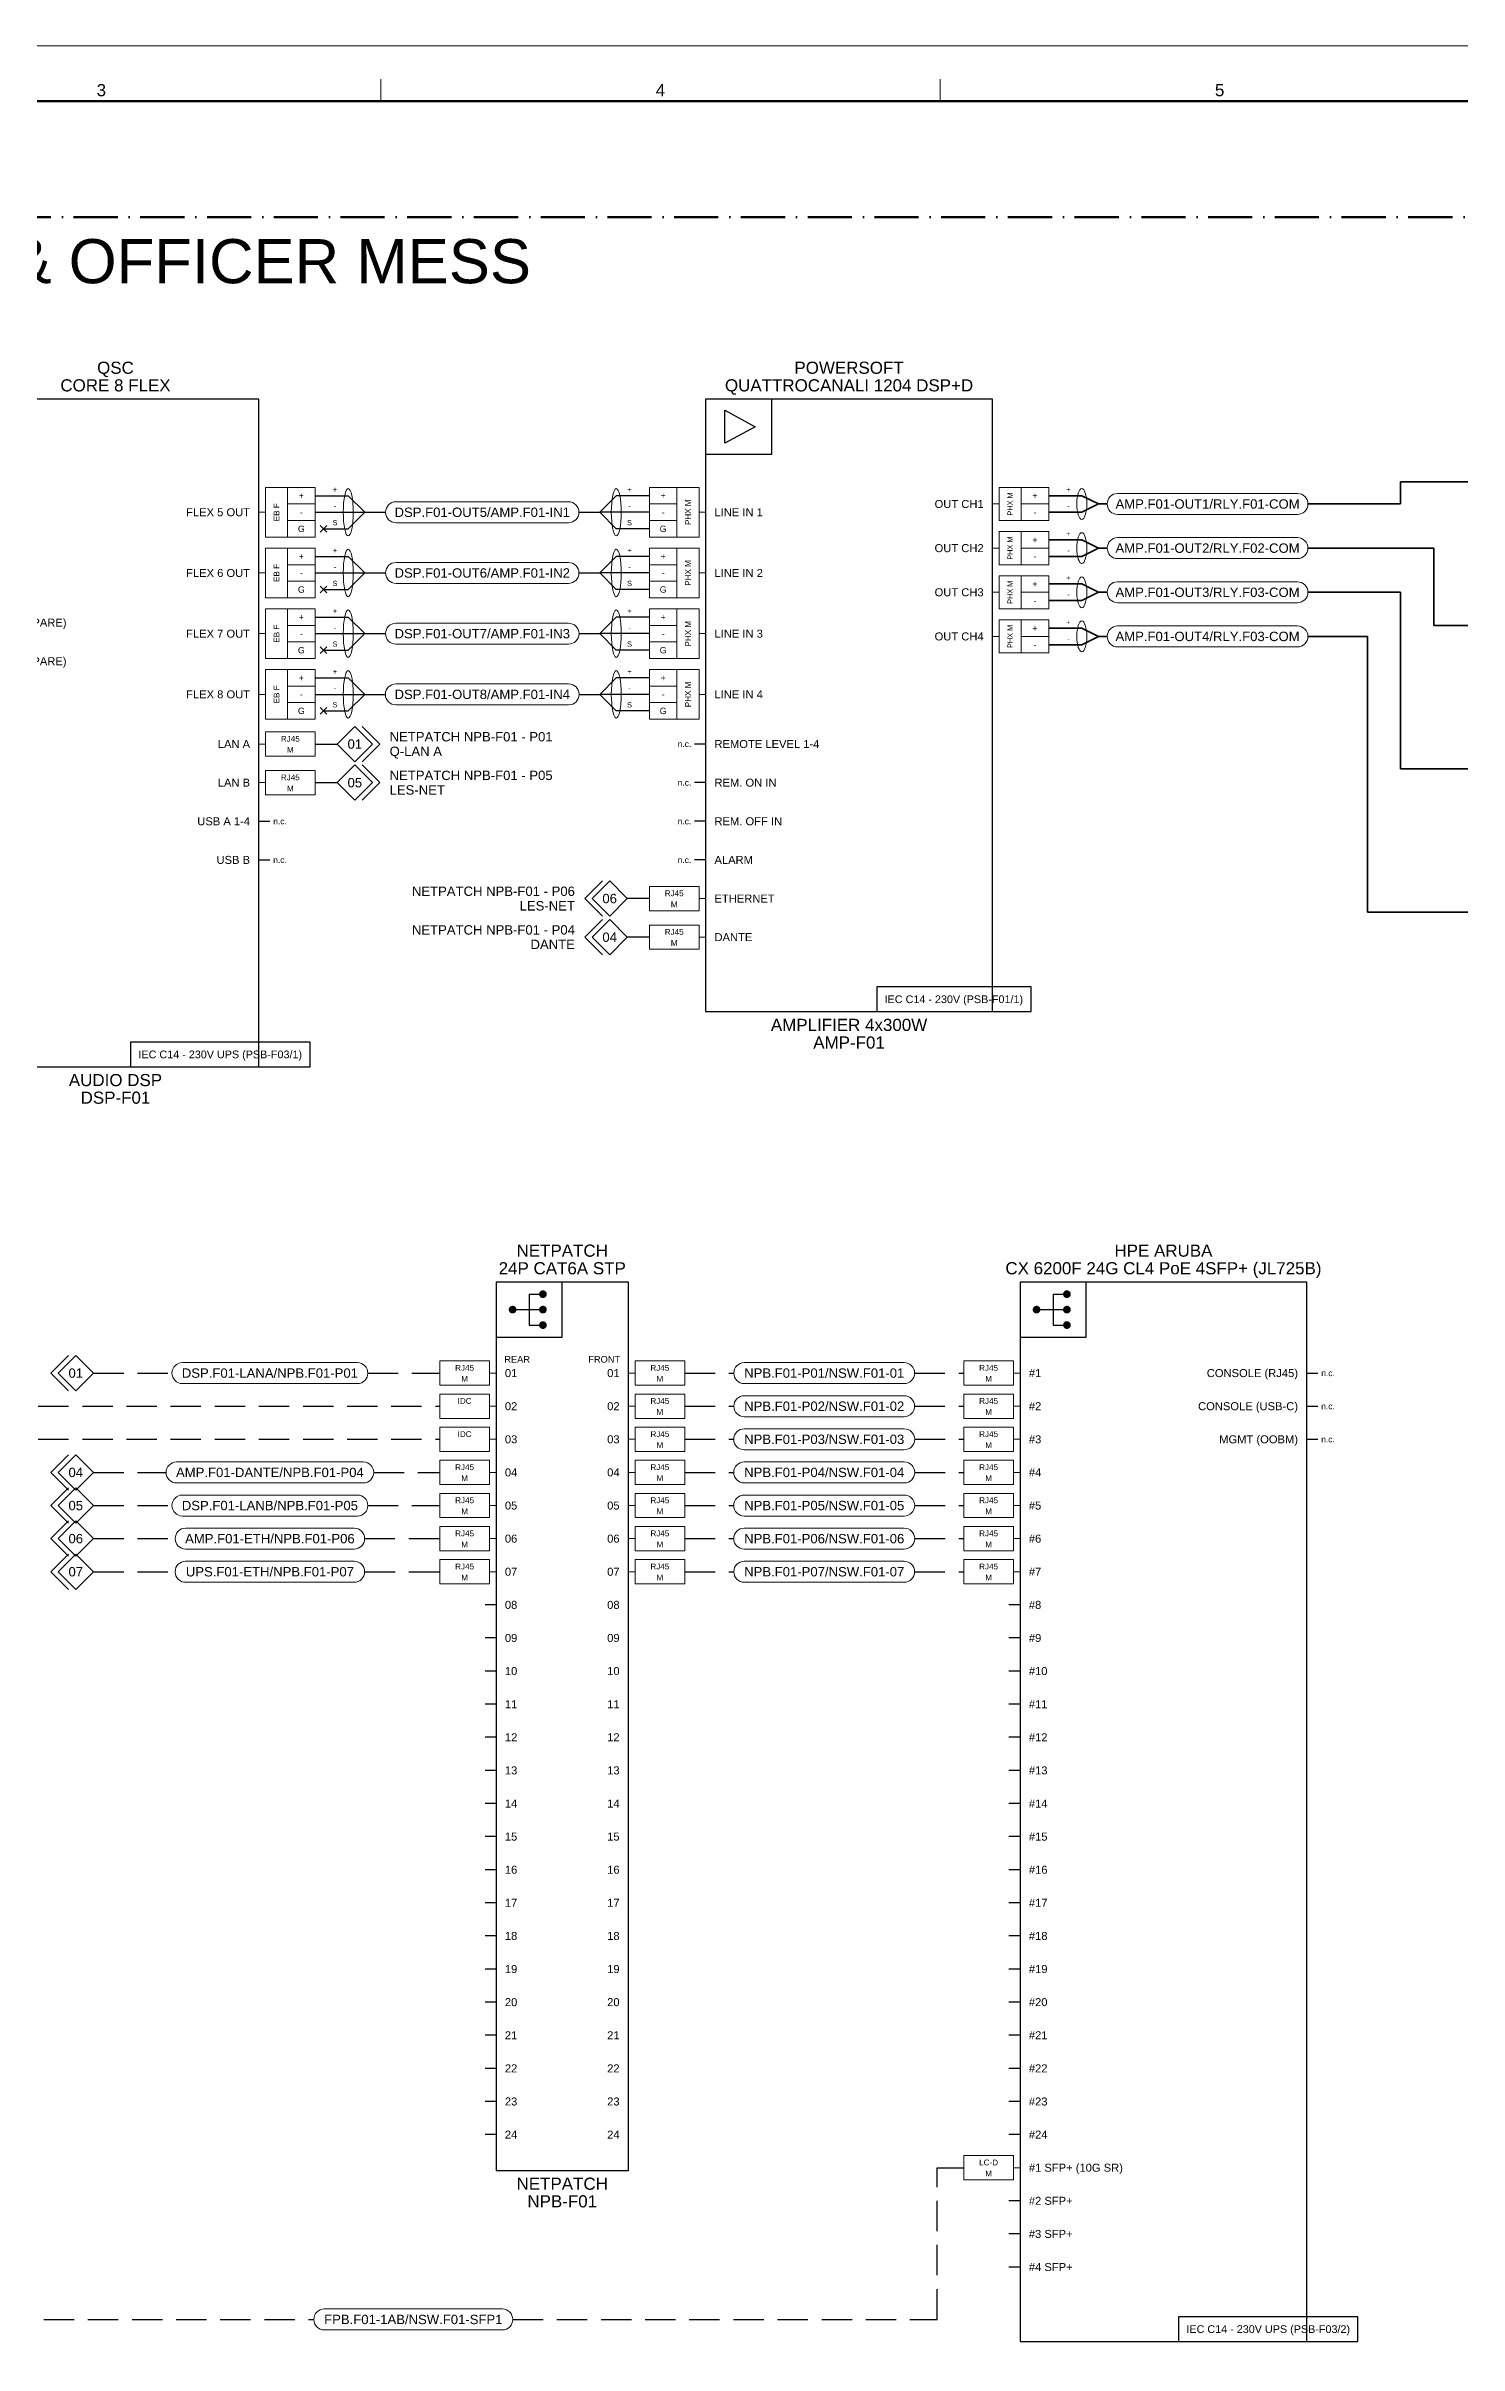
# Model space of a CAD drawing. Header units: millimetres. Extents: x 0 to 841, y 0 to 1189.
# Drawn here: x 263.4 to 519.6, y 772.4 to 1189 of the extents above; entities that cross this region are included whole.
import ezdxf
from ezdxf.enums import TextEntityAlignment as Align

# ---------------------------------------------------------------- set-up
doc = ezdxf.new("R2010")
doc.units = ezdxf.units.MM
doc.linetypes.add('AV_DASHDOT', pattern=[12, 8, -2, 0, -2])
doc.linetypes.add('AV_DASHED', pattern=[8, 5.5, -2.5])
for name, color, linetype, lineweight in [('AV-CONN', 7, 'Continuous', 18), ('AV-LABEL', 7, 'Continuous', 18), ('AV-NOTE', 7, 'Continuous', 18), ('AV-TEXT', 7, 'Continuous', 18), ('AV-TEXT-DEV', 7, 'Continuous', 18), ('W-AUDIO', 7, 'Continuous', 25)]:
    doc.layers.add(name, color=color, linetype=linetype, lineweight=lineweight)
for name, color, linetype, lineweight, true_color in [('AV-DEVICE', 7, 'Continuous', 25, 0x4682ff), ('AV-FRAME', 7, 'Continuous', 70, 0x7800ff), ('AV-RACK', 7, 'AV_DASHDOT', 50, 0xff00ff), ('AV-SYM', 7, 'Continuous', 25, 0x4682ff), ('AV-XREF', 7, 'Continuous', 18, 0x00af00), ('AV-ZONE', 7, 'Continuous', 18, 0x7800ff), ('W-DANTE', 7, 'AV_DASHED', 25, 0xe60000), ('W-LESNET', 7, 'AV_DASHED', 25, 0x00a0eb), ('W-QLAN', 7, 'AV_DASHED', 25, 0x6ebe00), ('W-SPEAKER', 7, 'Continuous', 35, 0x00a0a0), ('W-UPLINK', 7, 'AV_DASHED', 25, 0x1f388c)]:
    doc.layers.add(name, color=color, linetype=linetype, lineweight=lineweight, true_color=true_color)
doc.styles.add('AV', font='arial.ttf')

msp = doc.modelspace()

# ---------------------------------------------------------------- linework, layer by layer
at = {"layer": 'AV-CONN'}
for p, q in [((302, 1104.5), (303.2, 1104.5)), ((383, 1104.5), (381.8, 1104.5)), ((435, 1106), (436.2, 1106)), ((435, 1098), (436.2, 1098)), ((302, 1093.5), (303.2, 1093.5)), ((383, 1093.5), (381.8, 1093.5)), ((435, 1090), (436.2, 1090)), ((302, 1082.5), (303.2, 1082.5)), ((383, 1082.5), (381.8, 1082.5)), ((435, 1082), (436.2, 1082)), ((302, 1071.5), (303.2, 1071.5)), ((383, 1071.5), (381.8, 1071.5)), ((302, 1062.5), (303.2, 1062.5)), ((302, 1055.5), (303.2, 1055.5)), ((383, 1034.5), (381.8, 1034.5)), ((383, 1027.5), (381.8, 1027.5)), ((345, 948.5), (343.8, 948.5)), ((369, 948.5), (370.2, 948.5)), ((440, 948.5), (438.8, 948.5)), ((345, 942.5), (343.8, 942.5)), ((369, 942.5), (370.2, 942.5)), ((440, 942.5), (438.8, 942.5)), ((345, 936.5), (343.8, 936.5)), ((369, 936.5), (370.2, 936.5)), ((440, 936.5), (438.8, 936.5)), ((345, 930.5), (343.8, 930.5)), ((369, 930.5), (370.2, 930.5)), ((440, 930.5), (438.8, 930.5)), ((345, 924.5), (343.8, 924.5)), ((369, 924.5), (370.2, 924.5)), ((440, 924.5), (438.8, 924.5)), ((345, 918.5), (343.8, 918.5)), ((369, 918.5), (370.2, 918.5)), ((440, 918.5), (438.8, 918.5)), ((345, 912.5), (343.8, 912.5)), ((369, 912.5), (370.2, 912.5)), ((440, 912.5), (438.8, 912.5)), ((440, 804.5), (438.8, 804.5))]:
    msp.add_line(p, q, dxfattribs=at)
for points in [[(303.2, 1100), (307.2, 1100), (307.2, 1109), (303.2, 1109)], [(307.2, 1106), (312.2, 1106), (312.2, 1109), (307.2, 1109)], [(372.8, 1106), (377.8, 1106), (377.8, 1109), (372.8, 1109)], [(377.8, 1100), (381.8, 1100), (381.8, 1109), (377.8, 1109)], [(436.2, 1103), (440.2, 1103), (440.2, 1109), (436.2, 1109)], [(440.2, 1106), (445.2, 1106), (445.2, 1109), (440.2, 1109)], [(307.2, 1103), (312.2, 1103), (312.2, 1106), (307.2, 1106)], [(372.8, 1103), (377.8, 1103), (377.8, 1106), (372.8, 1106)], [(440.2, 1103), (445.2, 1103), (445.2, 1106), (440.2, 1106)], [(307.2, 1100), (312.2, 1100), (312.2, 1103), (307.2, 1103)], [(372.8, 1100), (377.8, 1100), (377.8, 1103), (372.8, 1103)], [(436.2, 1095), (440.2, 1095), (440.2, 1101), (436.2, 1101)], [(440.2, 1098), (445.2, 1098), (445.2, 1101), (440.2, 1101)], [(303.2, 1089), (307.2, 1089), (307.2, 1098), (303.2, 1098)], [(307.2, 1095), (312.2, 1095), (312.2, 1098), (307.2, 1098)], [(372.8, 1095), (377.8, 1095), (377.8, 1098), (372.8, 1098)], [(377.8, 1089), (381.8, 1089), (381.8, 1098), (377.8, 1098)], [(440.2, 1095), (445.2, 1095), (445.2, 1098), (440.2, 1098)], [(307.2, 1092), (312.2, 1092), (312.2, 1095), (307.2, 1095)], [(307.2, 1089), (312.2, 1089), (312.2, 1092), (307.2, 1092)], [(372.8, 1092), (377.8, 1092), (377.8, 1095), (372.8, 1095)], [(372.8, 1089), (377.8, 1089), (377.8, 1092), (372.8, 1092)], [(436.2, 1087), (440.2, 1087), (440.2, 1093), (436.2, 1093)], [(440.2, 1090), (445.2, 1090), (445.2, 1093), (440.2, 1093)], [(440.2, 1087), (445.2, 1087), (445.2, 1090), (440.2, 1090)], [(303.2, 1078), (307.2, 1078), (307.2, 1087), (303.2, 1087)], [(307.2, 1084), (312.2, 1084), (312.2, 1087), (307.2, 1087)], [(307.2, 1081), (312.2, 1081), (312.2, 1084), (307.2, 1084)], [(372.8, 1084), (377.8, 1084), (377.8, 1087), (372.8, 1087)], [(372.8, 1081), (377.8, 1081), (377.8, 1084), (372.8, 1084)], [(377.8, 1078), (381.8, 1078), (381.8, 1087), (377.8, 1087)], [(436.2, 1079), (440.2, 1079), (440.2, 1085), (436.2, 1085)], [(440.2, 1082), (445.2, 1082), (445.2, 1085), (440.2, 1085)], [(307.2, 1078), (312.2, 1078), (312.2, 1081), (307.2, 1081)], [(372.8, 1078), (377.8, 1078), (377.8, 1081), (372.8, 1081)], [(440.2, 1079), (445.2, 1079), (445.2, 1082), (440.2, 1082)], [(303.2, 1067), (307.2, 1067), (307.2, 1076), (303.2, 1076)], [(307.2, 1073), (312.2, 1073), (312.2, 1076), (307.2, 1076)], [(372.8, 1073), (377.8, 1073), (377.8, 1076), (372.8, 1076)], [(377.8, 1067), (381.8, 1067), (381.8, 1076), (377.8, 1076)], [(307.2, 1070), (312.2, 1070), (312.2, 1073), (307.2, 1073)], [(372.8, 1070), (377.8, 1070), (377.8, 1073), (372.8, 1073)], [(307.2, 1067), (312.2, 1067), (312.2, 1070), (307.2, 1070)], [(372.8, 1067), (377.8, 1067), (377.8, 1070), (372.8, 1070)], [(303.2, 1060.3), (312.2, 1060.3), (312.2, 1064.7), (303.2, 1064.7)], [(303.2, 1053.3), (312.2, 1053.3), (312.2, 1057.7), (303.2, 1057.7)], [(372.8, 1032.3), (381.8, 1032.3), (381.8, 1036.7), (372.8, 1036.7)], [(372.8, 1025.3), (381.8, 1025.3), (381.8, 1029.7), (372.8, 1029.7)], [(334.8, 946.3), (343.8, 946.3), (343.8, 950.7), (334.8, 950.7)], [(370.2, 946.3), (379.2, 946.3), (379.2, 950.7), (370.2, 950.7)], [(429.8, 946.3), (438.8, 946.3), (438.8, 950.7), (429.8, 950.7)], [(334.8, 940.3), (343.8, 940.3), (343.8, 944.7), (334.8, 944.7)], [(370.2, 940.3), (379.2, 940.3), (379.2, 944.7), (370.2, 944.7)], [(429.8, 940.3), (438.8, 940.3), (438.8, 944.7), (429.8, 944.7)], [(334.8, 934.3), (343.8, 934.3), (343.8, 938.7), (334.8, 938.7)], [(370.2, 934.3), (379.2, 934.3), (379.2, 938.7), (370.2, 938.7)], [(429.8, 934.3), (438.8, 934.3), (438.8, 938.7), (429.8, 938.7)], [(334.8, 928.3), (343.8, 928.3), (343.8, 932.7), (334.8, 932.7)], [(370.2, 928.3), (379.2, 928.3), (379.2, 932.7), (370.2, 932.7)], [(429.8, 928.3), (438.8, 928.3), (438.8, 932.7), (429.8, 932.7)], [(334.8, 922.3), (343.8, 922.3), (343.8, 926.7), (334.8, 926.7)], [(370.2, 922.3), (379.2, 922.3), (379.2, 926.7), (370.2, 926.7)], [(429.8, 922.3), (438.8, 922.3), (438.8, 926.7), (429.8, 926.7)], [(334.8, 916.3), (343.8, 916.3), (343.8, 920.7), (334.8, 920.7)], [(370.2, 916.3), (379.2, 916.3), (379.2, 920.7), (370.2, 920.7)], [(429.8, 916.3), (438.8, 916.3), (438.8, 920.7), (429.8, 920.7)], [(334.8, 910.3), (343.8, 910.3), (343.8, 914.7), (334.8, 914.7)], [(370.2, 910.3), (379.2, 910.3), (379.2, 914.7), (370.2, 914.7)], [(429.8, 910.3), (438.8, 910.3), (438.8, 914.7), (429.8, 914.7)], [(429.8, 802.3), (438.8, 802.3), (438.8, 806.7), (429.8, 806.7)]]:
    msp.add_lwpolyline(points, close=True, dxfattribs=at)
for centre, major_axis, ratio in [((318.2, 1104.5), (0, 4.3), 0.209302), ((366.8, 1104.5), (0, 4.3), 0.209302), ((451.2, 1106), (0, 2.8), 0.321429), ((451.2, 1098), (0, 2.8), 0.321429), ((318.2, 1093.5), (0, 4.3), 0.209302), ((366.8, 1093.5), (0, 4.3), 0.209302), ((451.2, 1090), (0, 2.8), 0.321429), ((318.2, 1082.5), (0, 4.3), 0.209302), ((366.8, 1082.5), (0, 4.3), 0.209302), ((451.2, 1082), (0, 2.8), 0.321429), ((318.2, 1071.5), (0, 4.3), 0.209302), ((366.8, 1071.5), (0, 4.3), 0.209302)]:
    msp.add_ellipse(centre, major_axis=major_axis, ratio=ratio, dxfattribs=at)
at = {"layer": 'AV-DEVICE'}
for p, q in [((383, 1062.5), (381, 1062.5)), ((383, 1055.5), (381, 1055.5)), ((302, 1048.5), (304, 1048.5)), ((383, 1048.5), (381, 1048.5)), ((302, 1041.5), (304, 1041.5)), ((383, 1041.5), (381, 1041.5)), ((492, 948.5), (494, 948.5)), ((492, 942.5), (494, 942.5)), ((492, 936.5), (494, 936.5)), ((345, 906.5), (343, 906.5)), ((440, 906.5), (438, 906.5)), ((345, 900.5), (343, 900.5)), ((440, 900.5), (438, 900.5)), ((345, 894.5), (343, 894.5)), ((440, 894.5), (438, 894.5)), ((345, 888.5), (343, 888.5)), ((440, 888.5), (438, 888.5)), ((345, 882.5), (343, 882.5)), ((440, 882.5), (438, 882.5)), ((345, 876.5), (343, 876.5)), ((440, 876.5), (438, 876.5)), ((345, 870.5), (343, 870.5)), ((440, 870.5), (438, 870.5)), ((345, 864.5), (343, 864.5)), ((440, 864.5), (438, 864.5)), ((345, 858.5), (343, 858.5)), ((440, 858.5), (438, 858.5)), ((345, 852.5), (343, 852.5)), ((440, 852.5), (438, 852.5)), ((345, 846.5), (343, 846.5)), ((440, 846.5), (438, 846.5)), ((345, 840.5), (343, 840.5)), ((440, 840.5), (438, 840.5)), ((345, 834.5), (343, 834.5)), ((440, 834.5), (438, 834.5)), ((345, 828.5), (343, 828.5)), ((440, 828.5), (438, 828.5)), ((345, 822.5), (343, 822.5)), ((440, 822.5), (438, 822.5)), ((345, 816.5), (343, 816.5)), ((440, 816.5), (438, 816.5)), ((345, 810.5), (343, 810.5)), ((440, 810.5), (438, 810.5)), ((440, 798.5), (438, 798.5)), ((440, 792.5), (438, 792.5)), ((440, 786.5), (438, 786.5))]:
    msp.add_line(p, q, dxfattribs=at)
for points in [[(250, 1004), (302, 1004), (302, 1125), (250, 1125)], [(383, 1014), (435, 1014), (435, 1125), (383, 1125)], [(383, 1115), (395, 1115), (395, 1125), (383, 1125)], [(414.01, 1014), (441.99, 1014), (441.99, 1018.5), (414.01, 1018.5)], [(278.73, 1004), (311.27, 1004), (311.27, 1008.5), (278.73, 1008.5)], [(345, 804), (369, 804), (369, 965), (345, 965)], [(345, 955), (357, 955), (357, 965), (345, 965)], [(440, 773), (492, 773), (492, 965), (440, 965)], [(440, 955), (452, 955), (452, 965), (440, 965)], [(468.73, 773), (501.27, 773), (501.27, 777.5), (468.73, 777.5)]]:
    msp.add_lwpolyline(points, close=True, dxfattribs=at)
at = {"layer": 'AV-FRAME'}
msp.add_lwpolyline([(20, 10), (831, 10), (831, 1179), (20, 1179)], close=True, dxfattribs=at)
at = {"layer": 'AV-LABEL'}
for points in [[(326.87, 1102.6), (358.13, 1102.6, 1), (358.13, 1106.4), (326.87, 1106.4, 1)], [(457.7, 1104.1), (490.3, 1104.1, 1), (490.3, 1107.9), (457.7, 1107.9, 1)], [(457.7, 1096.1), (490.3, 1096.1, 1), (490.3, 1099.9), (457.7, 1099.9, 1)], [(326.87, 1091.6), (358.13, 1091.6, 1), (358.13, 1095.4), (326.87, 1095.4, 1)], [(457.7, 1088.1), (490.3, 1088.1, 1), (490.3, 1091.9), (457.7, 1091.9, 1)], [(326.86, 1080.6), (358.14, 1080.6, 1), (358.14, 1084.4), (326.86, 1084.4, 1)], [(457.7, 1080.1), (490.3, 1080.1, 1), (490.3, 1083.9), (457.7, 1083.9, 1)], [(326.84, 1069.6), (358.16, 1069.6, 1), (358.16, 1073.4), (326.84, 1073.4, 1)], [(288.14, 946.6), (319.86, 946.6, 1), (319.86, 950.4), (288.14, 950.4, 1)], [(390.01, 946.6), (418.99, 946.6, 1), (418.99, 950.4), (390.01, 950.4, 1)], [(390.01, 940.6), (418.99, 940.6, 1), (418.99, 944.4), (390.01, 944.4, 1)], [(390, 934.6), (419, 934.6, 1), (419, 938.4), (390, 938.4, 1)], [(287.07, 928.6), (320.93, 928.6, 1), (320.93, 932.4), (287.07, 932.4, 1)], [(389.99, 928.6), (419.01, 928.6, 1), (419.01, 932.4), (389.99, 932.4, 1)], [(288.14, 922.6), (319.86, 922.6, 1), (319.86, 926.4), (288.14, 926.4, 1)], [(390, 922.6), (419, 922.6, 1), (419, 926.4), (390, 926.4, 1)], [(288.73, 916.6), (319.27, 916.6, 1), (319.27, 920.4), (288.73, 920.4, 1)], [(390, 916.6), (419, 916.6, 1), (419, 920.4), (390, 920.4, 1)], [(288.72, 910.6), (319.28, 910.6, 1), (319.28, 914.4), (288.72, 914.4, 1)], [(390.01, 910.6), (418.99, 910.6, 1), (418.99, 914.4), (390.01, 914.4, 1)], [(313.86, 775.1), (346.14, 775.1, 1), (346.14, 778.9), (313.86, 778.9, 1)]]:
    msp.add_lwpolyline(points, format="xyb", close=True, dxfattribs=at)
at = {"layer": 'AV-RACK'}
msp.add_lwpolyline([(140, 198), (712, 198), (712, 1158), (140, 1158)], close=True, dxfattribs=at)
at = {"layer": 'AV-SYM'}
for p, q in [((351, 962.8), (351, 957.2)), ((351, 962.8), (353.5, 962.8)), ((446, 962.8), (446, 957.2)), ((446, 962.8), (448.5, 962.8)), ((348, 960), (351, 960)), ((351, 960), (353.5, 960)), ((443, 960), (446, 960)), ((446, 960), (448.5, 960)), ((351, 957.2), (353.5, 957.2)), ((446, 957.2), (448.5, 957.2))]:
    msp.add_line(p, q, dxfattribs=at)
msp.add_lwpolyline([(386.5, 1123), (392, 1120), (386.5, 1117)], close=True, dxfattribs=at)
at = {"layer": 'AV-SYM', "const_width": 0.7}
for points in [[(353.15, 962.8, 1), (353.85, 962.8, 1)], [(448.15, 962.8, 1), (448.85, 962.8, 1)], [(347.65, 960, 1), (348.35, 960, 1)], [(353.15, 960, 1), (353.85, 960, 1)], [(442.65, 960, 1), (443.35, 960, 1)], [(448.15, 960, 1), (448.85, 960, 1)], [(353.15, 957.2, 1), (353.85, 957.2, 1)], [(448.15, 957.2, 1), (448.85, 957.2, 1)]]:
    msp.add_lwpolyline(points, format="xyb", close=True, dxfattribs=at)
at = {"layer": 'AV-XREF'}
for points in [[(316.2, 1062.5), (319.4, 1065.7), (322.6, 1062.5), (319.4, 1059.3)], [(316.2, 1055.5), (319.4, 1058.7), (322.6, 1055.5), (319.4, 1052.3)], [(362.4, 1034.5), (365.6, 1037.7), (368.8, 1034.5), (365.6, 1031.3)], [(362.4, 1027.5), (365.6, 1030.7), (368.8, 1027.5), (365.6, 1024.3)], [(265.6, 948.5), (268.8, 951.7), (272, 948.5), (268.8, 945.3)], [(265.6, 930.5), (268.8, 933.7), (272, 930.5), (268.8, 927.3)], [(265.6, 924.5), (268.8, 927.7), (272, 924.5), (268.8, 921.3)], [(265.6, 918.5), (268.8, 921.7), (272, 918.5), (268.8, 915.3)], [(265.6, 912.5), (268.8, 915.7), (272, 912.5), (268.8, 909.3)]]:
    msp.add_lwpolyline(points, close=True, dxfattribs=at)
for points in [[(320.7, 1065.7), (323.9, 1062.5), (320.7, 1059.3)], [(320.7, 1058.7), (323.9, 1055.5), (320.7, 1052.3)], [(364.3, 1037.7), (361.1, 1034.5), (364.3, 1031.3)], [(364.3, 1030.7), (361.1, 1027.5), (364.3, 1024.3)], [(267.5, 951.7), (264.3, 948.5), (267.5, 945.3)], [(267.5, 933.7), (264.3, 930.5), (267.5, 927.3)], [(267.5, 927.7), (264.3, 924.5), (267.5, 921.3)], [(267.5, 921.7), (264.3, 918.5), (267.5, 915.3)], [(267.5, 915.7), (264.3, 912.5), (267.5, 909.3)]]:
    msp.add_lwpolyline(points, dxfattribs=at)
at = {"layer": 'AV-ZONE'}
for p, q in [((324.12, 1179), (324.12, 1183)), ((425.5, 1179), (425.5, 1183))]:
    msp.add_line(p, q, dxfattribs=at)
at = {"layer": 'AV-ZONE', "lineweight": 13}
msp.add_lwpolyline([(0, 0), (841, 0), (841, 1189), (0, 1189)], close=True, dxfattribs=at)
at = {"layer": 'W-AUDIO'}
for p, q in [((312.2, 1107.5), (318.2, 1107.5)), ((312.2, 1104.5), (318.2, 1104.5)), ((318.2, 1107.5), (321.2, 1104.5)), ((318.2, 1104.5), (321.2, 1104.5)), ((318.2, 1101.5), (321.2, 1104.5)), ((321.2, 1104.5), (324.97, 1104.5)), ((360.03, 1104.5), (363.8, 1104.5)), ((366.8, 1107.5), (363.8, 1104.5)), ((366.8, 1104.5), (363.8, 1104.5)), ((366.8, 1101.5), (363.8, 1104.5)), ((372.8, 1107.5), (366.8, 1107.5)), ((372.8, 1104.5), (366.8, 1104.5)), ((313.1, 1100.9), (314.3, 1102.1)), ((313.1, 1102.1), (314.3, 1100.9)), ((313.7, 1101.5), (318.2, 1101.5)), ((372.8, 1101.5), (366.8, 1101.5)), ((312.2, 1096.5), (318.2, 1096.5)), ((318.2, 1096.5), (321.2, 1093.5)), ((366.8, 1096.5), (363.8, 1093.5)), ((372.8, 1096.5), (366.8, 1096.5)), ((312.2, 1093.5), (318.2, 1093.5)), ((318.2, 1093.5), (321.2, 1093.5)), ((318.2, 1090.5), (321.2, 1093.5)), ((321.2, 1093.5), (324.97, 1093.5)), ((360.03, 1093.5), (363.8, 1093.5)), ((366.8, 1093.5), (363.8, 1093.5)), ((366.8, 1090.5), (363.8, 1093.5)), ((372.8, 1093.5), (366.8, 1093.5)), ((313.1, 1089.9), (314.3, 1091.1)), ((313.1, 1091.1), (314.3, 1089.9)), ((313.7, 1090.5), (318.2, 1090.5)), ((372.8, 1090.5), (366.8, 1090.5)), ((312.2, 1085.5), (318.2, 1085.5)), ((318.2, 1085.5), (321.2, 1082.5)), ((366.8, 1085.5), (363.8, 1082.5)), ((372.8, 1085.5), (366.8, 1085.5)), ((312.2, 1082.5), (318.2, 1082.5)), ((313.1, 1078.9), (314.3, 1080.1)), ((313.1, 1080.1), (314.3, 1078.9)), ((313.7, 1079.5), (318.2, 1079.5)), ((318.2, 1082.5), (321.2, 1082.5)), ((318.2, 1079.5), (321.2, 1082.5)), ((321.2, 1082.5), (324.96, 1082.5)), ((360.04, 1082.5), (363.8, 1082.5)), ((366.8, 1082.5), (363.8, 1082.5)), ((366.8, 1079.5), (363.8, 1082.5)), ((372.8, 1082.5), (366.8, 1082.5)), ((372.8, 1079.5), (366.8, 1079.5)), ((312.2, 1074.5), (318.2, 1074.5)), ((312.2, 1071.5), (318.2, 1071.5)), ((318.2, 1074.5), (321.2, 1071.5)), ((318.2, 1071.5), (321.2, 1071.5)), ((318.2, 1068.5), (321.2, 1071.5)), ((321.2, 1071.5), (324.94, 1071.5)), ((360.06, 1071.5), (363.8, 1071.5)), ((366.8, 1074.5), (363.8, 1071.5)), ((366.8, 1071.5), (363.8, 1071.5)), ((366.8, 1068.5), (363.8, 1071.5)), ((372.8, 1074.5), (366.8, 1074.5)), ((372.8, 1071.5), (366.8, 1071.5)), ((313.1, 1067.9), (314.3, 1069.1)), ((313.1, 1069.1), (314.3, 1067.9)), ((313.7, 1068.5), (318.2, 1068.5)), ((372.8, 1068.5), (366.8, 1068.5))]:
    msp.add_line(p, q, dxfattribs=at)
at = {"layer": 'W-DANTE'}
for p, q in [((372.8, 1027.5), (368.8, 1027.5)), ((272, 930.5), (285.17, 930.5)), ((322.83, 930.5), (334.8, 930.5)), ((379.2, 930.5), (388.09, 930.5)), ((420.91, 930.5), (429.8, 930.5))]:
    msp.add_line(p, q, dxfattribs=at)
at = {"layer": 'W-LESNET'}
for p, q in [((312.2, 1055.5), (316.2, 1055.5)), ((372.8, 1034.5), (368.8, 1034.5)), ((272, 924.5), (286.24, 924.5)), ((321.76, 924.5), (334.8, 924.5)), ((379.2, 924.5), (388.1, 924.5)), ((420.9, 924.5), (429.8, 924.5)), ((272, 918.5), (286.83, 918.5)), ((321.17, 918.5), (334.8, 918.5)), ((379.2, 918.5), (388.1, 918.5)), ((420.9, 918.5), (429.8, 918.5)), ((272, 912.5), (286.82, 912.5)), ((321.18, 912.5), (334.8, 912.5)), ((379.2, 912.5), (388.11, 912.5)), ((420.89, 912.5), (429.8, 912.5))]:
    msp.add_line(p, q, dxfattribs=at)
at = {"layer": 'W-QLAN'}
for p, q in [((312.2, 1062.5), (316.2, 1062.5)), ((272, 948.5), (286.24, 948.5)), ((321.76, 948.5), (334.8, 948.5)), ((379.2, 948.5), (388.11, 948.5)), ((420.89, 948.5), (429.8, 948.5)), ((126, 942.5), (334.8, 942.5)), ((379.2, 942.5), (388.11, 942.5)), ((420.89, 942.5), (429.8, 942.5)), ((126, 936.5), (334.8, 936.5)), ((379.2, 936.5), (388.1, 936.5)), ((420.9, 936.5), (429.8, 936.5))]:
    msp.add_line(p, q, dxfattribs=at)
at = {"layer": 'W-SPEAKER'}
for p, q in [((509, 1106), (509, 1110)), ((509, 1110), (564, 1110)), ((445.2, 1107.5), (451.2, 1107.5)), ((445.2, 1104.5), (451.2, 1104.5)), ((451.2, 1107.5), (454.2, 1106)), ((451.2, 1104.5), (454.2, 1106)), ((454.2, 1106), (455.8, 1106)), ((492.2, 1106), (509, 1106)), ((445.2, 1099.5), (451.2, 1099.5)), ((445.2, 1096.5), (451.2, 1096.5)), ((451.2, 1099.5), (454.2, 1098)), ((451.2, 1096.5), (454.2, 1098)), ((454.2, 1098), (455.8, 1098)), ((492.2, 1098), (515, 1098)), ((515, 1098), (515, 1084)), ((445.2, 1091.5), (451.2, 1091.5)), ((445.2, 1088.5), (451.2, 1088.5)), ((451.2, 1091.5), (454.2, 1090)), ((451.2, 1088.5), (454.2, 1090)), ((454.2, 1090), (455.8, 1090)), ((492.2, 1090), (509, 1090)), ((509, 1090), (509, 1058)), ((445.2, 1083.5), (451.2, 1083.5)), ((451.2, 1083.5), (454.2, 1082)), ((515, 1084), (564, 1084)), ((445.2, 1080.5), (451.2, 1080.5)), ((451.2, 1080.5), (454.2, 1082)), ((454.2, 1082), (455.8, 1082)), ((492.2, 1082), (503, 1082)), ((503, 1082), (503, 1032)), ((509, 1058), (564, 1058)), ((503, 1032), (564, 1032))]:
    msp.add_line(p, q, dxfattribs=at)
at = {"layer": 'W-UPLINK'}
for p, q in [((425, 777), (425, 804.5)), ((425, 804.5), (429.8, 804.5)), ((255, 777), (311.96, 777)), ((348.04, 777), (425, 777))]:
    msp.add_line(p, q, dxfattribs=at)

# ---------------------------------------------------------------- texts
at = {"layer": 'AV-CONN', "style": 'AV'}
for s, height, p in [('EB F', 1.05, (305.2, 1104.5)), ('PHX M', 1.05, (379.8, 1104.5)), ('PHX M', 0.95, (438.2, 1106)), ('PHX M', 0.95, (438.2, 1098)), ('EB F', 1.05, (305.2, 1093.5)), ('PHX M', 1.05, (379.8, 1093.5)), ('PHX M', 0.95, (438.2, 1090)), ('EB F', 1.05, (305.2, 1082.5)), ('PHX M', 1.05, (379.8, 1082.5)), ('PHX M', 0.95, (438.2, 1082)), ('EB F', 1.05, (305.2, 1071.5)), ('PHX M', 1.05, (379.8, 1071.5))]:
    msp.add_text(s, height=height, rotation=90, dxfattribs=at).set_placement(p, align=Align.MIDDLE_CENTER)
for s, height, p in [('+', 1.15, (309.7, 1107.5)), ('-', 1.15, (309.7, 1104.5)), ('+', 1.15, (375.3, 1107.5)), ('-', 1.15, (375.3, 1104.5)), ('+', 1.15, (442.7, 1107.5)), ('-', 1.15, (442.7, 1104.5)), ('G', 1.15, (309.7, 1101.5)), ('G', 1.15, (375.3, 1101.5)), ('+', 1.15, (309.7, 1096.5)), ('+', 1.15, (375.3, 1096.5)), ('+', 1.15, (442.7, 1099.5)), ('-', 1.15, (442.7, 1096.5)), ('-', 1.15, (309.7, 1093.5)), ('-', 1.15, (375.3, 1093.5)), ('+', 1.15, (442.7, 1091.5)), ('G', 1.15, (309.7, 1090.5)), ('G', 1.15, (375.3, 1090.5)), ('-', 1.15, (442.7, 1088.5)), ('+', 1.15, (309.7, 1085.5)), ('+', 1.15, (375.3, 1085.5)), ('+', 1.15, (442.7, 1083.5)), ('G', 1.15, (309.7, 1079.5)), ('-', 1.15, (309.7, 1082.5)), ('G', 1.15, (375.3, 1079.5)), ('-', 1.15, (375.3, 1082.5)), ('-', 1.15, (442.7, 1080.5)), ('+', 1.15, (309.7, 1074.5)), ('-', 1.15, (309.7, 1071.5)), ('+', 1.15, (375.3, 1074.5)), ('-', 1.15, (375.3, 1071.5)), ('G', 1.15, (309.7, 1068.5)), ('G', 1.15, (375.3, 1068.5)), ('RJ45', 1.05, (307.7, 1063.45)), ('M', 1.05, (307.7, 1061.45)), ('RJ45', 1.05, (307.7, 1056.45)), ('M', 1.05, (307.7, 1054.45)), ('RJ45', 1.05, (377.3, 1035.45)), ('M', 1.05, (377.3, 1033.45)), ('RJ45', 1.05, (377.3, 1028.45)), ('M', 1.05, (377.3, 1026.45)), ('RJ45', 1.05, (339.3, 949.45)), ('RJ45', 1.05, (374.7, 949.45)), ('RJ45', 1.05, (434.3, 949.45)), ('M', 1.05, (339.3, 947.45)), ('M', 1.05, (374.7, 947.45)), ('M', 1.05, (434.3, 947.45)), ('IDC', 1.05, (339.3, 943.45)), ('RJ45', 1.05, (374.7, 943.45)), ('M', 1.05, (374.7, 941.45)), ('RJ45', 1.05, (434.3, 943.45)), ('M', 1.05, (434.3, 941.45)), ('IDC', 1.05, (339.3, 937.45)), ('RJ45', 1.05, (374.7, 937.45)), ('RJ45', 1.05, (434.3, 937.45)), ('M', 1.05, (374.7, 935.45)), ('M', 1.05, (434.3, 935.45)), ('RJ45', 1.05, (339.3, 931.45)), ('M', 1.05, (339.3, 929.45)), ('RJ45', 1.05, (374.7, 931.45)), ('M', 1.05, (374.7, 929.45)), ('RJ45', 1.05, (434.3, 931.45)), ('M', 1.05, (434.3, 929.45)), ('RJ45', 1.05, (339.3, 925.45)), ('RJ45', 1.05, (374.7, 925.45)), ('RJ45', 1.05, (434.3, 925.45)), ('M', 1.05, (339.3, 923.45)), ('M', 1.05, (374.7, 923.45)), ('M', 1.05, (434.3, 923.45)), ('RJ45', 1.05, (339.3, 919.45)), ('M', 1.05, (339.3, 917.45)), ('RJ45', 1.05, (374.7, 919.45)), ('M', 1.05, (374.7, 917.45)), ('RJ45', 1.05, (434.3, 919.45)), ('M', 1.05, (434.3, 917.45)), ('RJ45', 1.05, (339.3, 913.45)), ('RJ45', 1.05, (374.7, 913.45)), ('RJ45', 1.05, (434.3, 913.45)), ('M', 1.05, (339.3, 911.45)), ('M', 1.05, (374.7, 911.45)), ('M', 1.05, (434.3, 911.45)), ('LC-D', 1.05, (434.3, 805.45)), ('M', 1.05, (434.3, 803.45))]:
    msp.add_text(s, height=height, dxfattribs=at).set_placement(p, align=Align.MIDDLE_CENTER)
at = {"layer": 'AV-LABEL', "style": 'AV'}
for s, p in [('DSP.F01-OUT5/AMP.F01-IN1', (342.5, 1104.5)), ('AMP.F01-OUT1/RLY.F01-COM', (474, 1106)), ('AMP.F01-OUT2/RLY.F02-COM', (474, 1098)), ('DSP.F01-OUT6/AMP.F01-IN2', (342.5, 1093.5)), ('AMP.F01-OUT3/RLY.F03-COM', (474, 1090)), ('DSP.F01-OUT7/AMP.F01-IN3', (342.5, 1082.5)), ('AMP.F01-OUT4/RLY.F03-COM', (474, 1082)), ('DSP.F01-OUT8/AMP.F01-IN4', (342.5, 1071.5)), ('DSP.F01-LANA/NPB.F01-P01', (304, 948.5)), ('NPB.F01-P01/NSW.F01-01', (404.5, 948.5)), ('NPB.F01-P02/NSW.F01-02', (404.5, 942.5)), ('NPB.F01-P03/NSW.F01-03', (404.5, 936.5)), ('AMP.F01-DANTE/NPB.F01-P04', (304, 930.5)), ('NPB.F01-P04/NSW.F01-04', (404.5, 930.5)), ('DSP.F01-LANB/NPB.F01-P05', (304, 924.5)), ('NPB.F01-P05/NSW.F01-05', (404.5, 924.5)), ('AMP.F01-ETH/NPB.F01-P06', (304, 918.5)), ('NPB.F01-P06/NSW.F01-06', (404.5, 918.5)), ('UPS.F01-ETH/NPB.F01-P07', (304, 912.5)), ('NPB.F01-P07/NSW.F01-07', (404.5, 912.5)), ('FPB.F01-1AB/NSW.F01-SFP1', (330, 777))]:
    msp.add_text(s, height=1.7, dxfattribs=at).set_placement(p, align=Align.MIDDLE_CENTER)
at = {"layer": 'AV-NOTE', "style": 'AV'}
for s, p in [('+', (315.8, 1107.85)), ('+', (369.2, 1107.85)), ('+', (448.8, 1107.85)), ('-', (315.8, 1104.85)), ('-', (369.2, 1104.85)), ('-', (448.8, 1104.85)), ('S', (315.8, 1101.85)), ('S', (369.2, 1101.85)), ('+', (448.8, 1099.85)), ('+', (315.8, 1096.85)), ('+', (369.2, 1096.85)), ('-', (448.8, 1096.85)), ('S', (315.8, 1090.85)), ('-', (315.8, 1093.85)), ('S', (369.2, 1090.85)), ('-', (369.2, 1093.85)), ('+', (448.8, 1091.85)), ('-', (448.8, 1088.85)), ('+', (315.8, 1085.85)), ('-', (315.8, 1082.85)), ('+', (369.2, 1085.85)), ('-', (369.2, 1082.85)), ('+', (448.8, 1083.85)), ('S', (315.8, 1079.85)), ('S', (369.2, 1079.85)), ('-', (448.8, 1080.85)), ('+', (315.8, 1074.85)), ('+', (369.2, 1074.85)), ('-', (315.8, 1071.85)), ('-', (369.2, 1071.85)), ('S', (315.8, 1068.85)), ('S', (369.2, 1068.85))]:
    msp.add_text(s, height=0.95, dxfattribs=at).set_placement(p, align=Align.BOTTOM_CENTER)
for s, height, p in [('n.c.', 1.1, (380.4, 1062.5)), ('n.c.', 1.1, (380.4, 1055.5)), ('n.c.', 1.1, (380.4, 1048.5)), ('n.c.', 1.1, (380.4, 1041.5)), ('FRONT', 1.2, (367.5, 951))]:
    msp.add_text(s, height=height, dxfattribs=at).set_placement(p, align=Align.MIDDLE_RIGHT)
for s, height, p in [('n.c.', 1.1, (304.6, 1048.5)), ('n.c.', 1.1, (304.6, 1041.5)), ('REAR', 1.2, (346.5, 951)), ('n.c.', 1.1, (494.6, 948.5)), ('n.c.', 1.1, (494.6, 942.5)), ('n.c.', 1.1, (494.6, 936.5))]:
    msp.add_text(s, height=height, dxfattribs=at).set_placement(p, align=Align.MIDDLE_LEFT)
at = {"layer": 'AV-TEXT', "style": 'AV'}
for s, height, p in [('FLEX 5 OUT', 1.45, (300.4, 1104.5)), ('OUT CH1', 1.45, (433.4, 1106)), ('OUT CH2', 1.45, (433.4, 1098)), ('FLEX 6 OUT', 1.45, (300.4, 1093.5)), ('OUT CH3', 1.45, (433.4, 1090)), ('FLEX 7 OUT', 1.45, (300.4, 1082.5)), ('OUT CH4', 1.45, (433.4, 1082)), ('FLEX 8 OUT', 1.45, (300.4, 1071.5)), ('LAN A', 1.45, (300.4, 1062.5)), ('LAN B', 1.45, (300.4, 1055.5)), ('USB A 1-4', 1.45, (300.4, 1048.5)), ('USB B', 1.45, (300.4, 1041.5)), ('NETPATCH NPB-F01 - P06', 1.7, (359.3, 1035.82)), ('LES-NET', 1.7, (359.3, 1033.18)), ('NETPATCH NPB-F01 - P04', 1.7, (359.3, 1028.82)), ('DANTE', 1.7, (359.3, 1026.18)), ('01', 1.45, (367.4, 948.5)), ('CONSOLE (RJ45)', 1.45, (490.4, 948.5)), ('02', 1.45, (367.4, 942.5)), ('CONSOLE (USB-C)', 1.45, (490.4, 942.5)), ('03', 1.45, (367.4, 936.5)), ('MGMT (OOBM)', 1.45, (490.4, 936.5)), ('04', 1.45, (367.4, 930.5)), ('05', 1.45, (367.4, 924.5)), ('06', 1.45, (367.4, 918.5)), ('07', 1.45, (367.4, 912.5)), ('08', 1.45, (367.4, 906.5)), ('09', 1.45, (367.4, 900.5)), ('10', 1.45, (367.4, 894.5)), ('11', 1.45, (367.4, 888.5)), ('12', 1.45, (367.4, 882.5)), ('13', 1.45, (367.4, 876.5)), ('14', 1.45, (367.4, 870.5)), ('15', 1.45, (367.4, 864.5)), ('16', 1.45, (367.4, 858.5)), ('17', 1.45, (367.4, 852.5)), ('18', 1.45, (367.4, 846.5)), ('19', 1.45, (367.4, 840.5)), ('20', 1.45, (367.4, 834.5)), ('21', 1.45, (367.4, 828.5)), ('22', 1.45, (367.4, 822.5)), ('23', 1.45, (367.4, 816.5)), ('24', 1.45, (367.4, 810.5))]:
    msp.add_text(s, height=height, dxfattribs=at).set_placement(p, align=Align.MIDDLE_RIGHT)
for s, height, p in [('LINE IN 1', 1.45, (384.6, 1104.5)), ('LINE IN 2', 1.45, (384.6, 1093.5)), ('FLEX 3 (SPARE)', 1.45, (251.6, 1084.5)), ('LINE IN 3', 1.45, (384.6, 1082.5)), ('FLEX 4 (SPARE)', 1.45, (251.6, 1077.5)), ('LINE IN 4', 1.45, (384.6, 1071.5)), ('NETPATCH NPB-F01 - P01', 1.7, (325.7, 1063.82)), ('REMOTE LEVEL 1-4', 1.45, (384.6, 1062.5)), ('Q-LAN A', 1.7, (325.7, 1061.18)), ('NETPATCH NPB-F01 - P05', 1.7, (325.7, 1056.82)), ('LES-NET', 1.7, (325.7, 1054.18)), ('REM. ON IN', 1.45, (384.6, 1055.5)), ('REM. OFF IN', 1.45, (384.6, 1048.5)), ('ALARM', 1.45, (384.6, 1041.5)), ('ETHERNET', 1.45, (384.6, 1034.5)), ('DANTE', 1.45, (384.6, 1027.5)), ('01', 1.45, (346.6, 948.5)), ('#1', 1.45, (441.6, 948.5)), ('02', 1.45, (346.6, 942.5)), ('#2', 1.45, (441.6, 942.5)), ('03', 1.45, (346.6, 936.5)), ('#3', 1.45, (441.6, 936.5)), ('04', 1.45, (346.6, 930.5)), ('#4', 1.45, (441.6, 930.5)), ('05', 1.45, (346.6, 924.5)), ('#5', 1.45, (441.6, 924.5)), ('06', 1.45, (346.6, 918.5)), ('#6', 1.45, (441.6, 918.5)), ('07', 1.45, (346.6, 912.5)), ('#7', 1.45, (441.6, 912.5)), ('08', 1.45, (346.6, 906.5)), ('#8', 1.45, (441.6, 906.5)), ('09', 1.45, (346.6, 900.5)), ('#9', 1.45, (441.6, 900.5)), ('10', 1.45, (346.6, 894.5)), ('#10', 1.45, (441.6, 894.5)), ('11', 1.45, (346.6, 888.5)), ('#11', 1.45, (441.6, 888.5)), ('12', 1.45, (346.6, 882.5)), ('#12', 1.45, (441.6, 882.5)), ('13', 1.45, (346.6, 876.5)), ('#13', 1.45, (441.6, 876.5)), ('14', 1.45, (346.6, 870.5)), ('#14', 1.45, (441.6, 870.5)), ('15', 1.45, (346.6, 864.5)), ('#15', 1.45, (441.6, 864.5)), ('16', 1.45, (346.6, 858.5)), ('#16', 1.45, (441.6, 858.5)), ('17', 1.45, (346.6, 852.5)), ('#17', 1.45, (441.6, 852.5)), ('18', 1.45, (346.6, 846.5)), ('#18', 1.45, (441.6, 846.5)), ('19', 1.45, (346.6, 840.5)), ('#19', 1.45, (441.6, 840.5)), ('20', 1.45, (346.6, 834.5)), ('#20', 1.45, (441.6, 834.5)), ('21', 1.45, (346.6, 828.5)), ('#21', 1.45, (441.6, 828.5)), ('22', 1.45, (346.6, 822.5)), ('#22', 1.45, (441.6, 822.5)), ('23', 1.45, (346.6, 816.5)), ('#23', 1.45, (441.6, 816.5)), ('24', 1.45, (346.6, 810.5)), ('#24', 1.45, (441.6, 810.5)), ('#1 SFP+ (10G SR)', 1.45, (441.6, 804.5)), ('#2 SFP+', 1.45, (441.6, 798.5)), ('#3 SFP+', 1.45, (441.6, 792.5)), ('#4 SFP+', 1.45, (441.6, 786.5))]:
    msp.add_text(s, height=height, dxfattribs=at).set_placement(p, align=Align.MIDDLE_LEFT)
for s, height, p in [('01', 1.7, (319.4, 1062.5)), ('05', 1.7, (319.4, 1055.5)), ('06', 1.7, (365.6, 1034.5)), ('04', 1.7, (365.6, 1027.5)), ('IEC C14 - 230V (PSB-F01/1)', 1.4, (428, 1016.25)), ('IEC C14 - 230V UPS (PSB-F03/1)', 1.4, (295, 1006.25)), ('01', 1.7, (268.8, 948.5)), ('04', 1.7, (268.8, 930.5)), ('05', 1.7, (268.8, 924.5)), ('06', 1.7, (268.8, 918.5)), ('07', 1.7, (268.8, 912.5)), ('IEC C14 - 230V UPS (PSB-F03/2)', 1.4, (485, 775.25))]:
    msp.add_text(s, height=height, dxfattribs=at).set_placement(p, align=Align.MIDDLE_CENTER)
at = {"layer": 'AV-TEXT-DEV', "style": 'AV'}
msp.add_text('CREW & OFFICER MESS', height=8, dxfattribs=at).set_placement((219.72, 1154), align=Align.TOP_LEFT)
for s, p in [('QSC', (276, 1130.69)), ('POWERSOFT', (409, 1130.69)), ('CORE 8 FLEX', (276, 1127.5)), ('QUATTROCANALI 1204 DSP+D', (409, 1127.5)), ('AMPLIFIER 4x300W', (409, 1011.6)), ('AMP-F01', (409, 1008.41)), ('AUDIO DSP', (276, 1001.6)), ('DSP-F01', (276, 998.41)), ('NETPATCH', (357, 970.69)), ('HPE ARUBA', (466, 970.69)), ('24P CAT6A STP', (357, 967.5)), ('CX 6200F 24G CL4 PoE 4SFP+ (JL725B)', (466, 967.5)), ('NETPATCH', (357, 801.6)), ('NPB-F01', (357, 798.41))]:
    msp.add_text(s, height=2.2, dxfattribs=at).set_placement(p, align=Align.MIDDLE_CENTER)
at = {"layer": 'AV-ZONE', "true_color": 0x7800ff, "style": 'AV'}
for s, p in [('3', (273.44, 1181)), ('4', (374.81, 1181)), ('5', (476.19, 1181))]:
    msp.add_text(s, height=2.2, dxfattribs=at).set_placement(p, align=Align.MIDDLE_CENTER)

doc.saveas('drawing.dxf')
